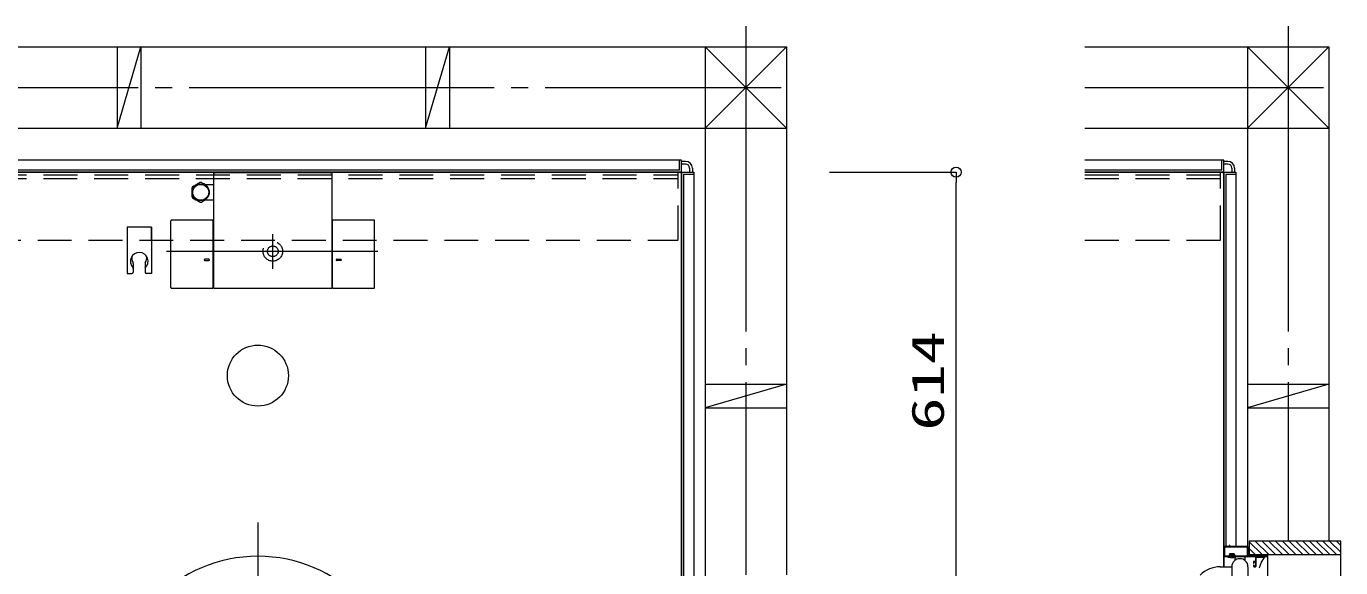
# Model space of a CAD drawing. Units: millimetres on the paper. Extents: x -305 to 305, y -152 to 152.
# Drawn here: x -110 to -32.4, y 61.8 to 93.7 of the extents above; entities that cross this region are included whole.
import ezdxf
from ezdxf.enums import TextEntityAlignment as Align

# ---------------------------------------------------------------- set-up
doc = ezdxf.new("R2010")
doc.units = ezdxf.units.MM
for name, pattern in [('DASHED2', [3, 2, -1]), ('LONG_CHAIN', [21, 18, -1, 1, -1]), ('LONG_DOUBLE_CHAIN', [21.8, 18, -1, 0.6, -0.6, 0.6, -1])]:
    doc.linetypes.add(name, pattern=pattern)
doc.layers.add('0-0_0', color=7, linetype='Continuous', lineweight=9)
doc.layers.add('0-1_VIEW0001', color=7, linetype='Continuous', lineweight=9)
doc.styles.add('ＭＳ ゴシック', font='')
doc.styles.get('ＭＳ ゴシック').set_extended_font_data('MS Gothic')

# ---------------------------------------------------------------- blocks, each defined once
blk = doc.blocks.new('_ORIGIN')
at = {"layer": '0-0_0'}
blk.add_line((0, 0), (-1, 0), dxfattribs=at)
blk.add_circle((0, 0), 0.5, dxfattribs=at)

msp = doc.modelspace()

# ---------------------------------------------------------------- linework, layer by layer
at = {"layer": '0-1_VIEW0001', "linetype": 'LONG_CHAIN'}
for p, q in [((-67.518, 93.714), (-67.518, 61.344)), ((-35.518, 93.714), (-35.518, 63.344)), ((-163.373, 90.105), (-65.431, 90.105)), ((-47.518, 90.105), (-33.431, 90.105)), ((-95.438, 79.395), (-95.438, 81.456)), ((-101.705, 80.439), (-89.229, 80.439)), ((-96.318, 64.443), (-96.318, 41.763))]:
    msp.add_line(p, q, dxfattribs=at)
at = {"layer": '0-1_VIEW0001'}
for p, q in [((-160.918, 92.505), (-65.118, 92.504)), ((-104.619, 92.504), (-104.619, 87.704)), ((-104.618, 87.704), (-103.218, 92.504)), ((-103.219, 92.504), (-103.219, 87.704)), ((-86.419, 92.504), (-86.419, 87.704)), ((-86.418, 87.704), (-85.018, 92.504)), ((-85.019, 92.504), (-85.019, 87.704)), ((-69.918, 92.505), (-65.118, 87.704)), ((-69.918, 92.505), (-69.918, 61.023)), ((-69.918, 87.704), (-65.118, 92.504)), ((-65.118, 92.504), (-65.118, 61.344)), ((-47.518, 92.504), (-33.118, 92.504)), ((-37.918, 92.505), (-33.118, 87.704)), ((-37.918, 92.505), (-37.918, 63.023)), ((-37.918, 87.704), (-33.118, 92.504)), ((-33.118, 92.504), (-33.118, 63.344)), ((-160.919, 87.705), (-65.118, 87.704)), ((-47.518, 87.704), (-33.118, 87.704)), ((-71.318, 85.823), (-121.318, 85.823)), ((-71.438, 85.223), (-71.438, 85.823)), ((-71.318, 85.123), (-71.318, 85.823)), ((-71.078, 85.743), (-71.318, 85.743)), ((-71.078, 85.583), (-71.318, 85.583)), ((-70.838, 85.344), (-70.838, 85.103)), ((-70.678, 85.344), (-70.678, 85.103)), ((-39.318, 85.823), (-47.518, 85.823)), ((-39.438, 85.223), (-39.438, 85.823)), ((-39.318, 85.123), (-39.318, 85.823)), ((-39.078, 85.743), (-39.318, 85.743)), ((-39.078, 85.583), (-39.318, 85.583)), ((-38.838, 85.344), (-38.838, 85.103)), ((-38.678, 85.344), (-38.678, 85.103)), ((-71.338, 85.103), (-121.358, 85.103)), ((-71.438, 85.223), (-121.318, 85.223)), ((-121.318, 85.103), (-71.437, 85.103)), ((-98.938, 85.02), (-98.938, 78.299)), ((-98.901, 85.06), (-98.898, 85.06)), ((-92.032, 85.059), (-98.843, 85.059)), ((-91.978, 85.06), (-91.974, 85.06)), ((-91.938, 78.299), (-91.938, 85.022)), ((-71.318, 85.083), (-71.318, 59.823)), ((-71.318, 59.823), (-71.318, 84.984)), ((-71.298, 85.103), (-70.598, 85.103)), ((-71.198, 84.983), (-70.598, 84.983)), ((-71.198, 84.983), (-71.198, 61.023)), ((-70.598, 85.103), (-70.598, 61.023)), ((-62.578, 85.103), (-55.118, 85.103)), ((-39.438, 85.223), (-47.518, 85.223)), ((-47.518, 85.103), (-39.437, 85.103)), ((-39.338, 85.103), (-47.518, 85.103)), ((-39.318, 85.083), (-39.318, 61.823)), ((-39.318, 61.823), (-39.318, 84.984)), ((-39.298, 85.103), (-38.598, 85.103)), ((-39.198, 84.983), (-38.598, 84.983)), ((-39.198, 84.983), (-39.198, 63.023)), ((-38.598, 85.103), (-38.598, 63.023)), ((-98.938, 84.359), (-99.451, 84.359)), ((-55.118, 61.143), (-55.118, 84.503)), ((-99.449, 83.479), (-98.938, 83.479)), ((-101.45, 78.299), (-101.45, 82.243)), ((-99.01, 82.283), (-101.41, 82.283)), ((-98.97, 82.243), (-98.97, 78.299)), ((-91.906, 78.299), (-91.906, 82.243)), ((-89.466, 82.283), (-91.866, 82.283)), ((-89.426, 78.299), (-89.426, 82.243)), ((-99.21, 79.975), (-99.45, 79.975)), ((-99.45, 79.895), (-99.21, 79.895)), ((-91.666, 79.975), (-91.426, 79.975)), ((-91.426, 79.895), (-91.666, 79.895)), ((-101.41, 78.259), (-99.01, 78.259)), ((-98.898, 78.259), (-91.978, 78.259)), ((-91.866, 78.259), (-89.466, 78.259)), ((-69.918, 72.605), (-65.118, 72.605)), ((-65.117, 72.605), (-69.917, 71.205)), ((-37.918, 72.605), (-33.118, 72.605)), ((-33.117, 72.605), (-37.917, 71.205)), ((-69.918, 71.205), (-65.118, 71.205)), ((-37.918, 71.205), (-33.118, 71.205)), ((-39.318, 62.983), (-39.318, 62.443)), ((-39.282, 62.975), (-39.282, 62.475)), ((-39.01, 63.023), (-39.278, 63.023)), ((-37.926, 62.987), (-39.27, 62.987)), ((-38.998, 63.075), (-38.998, 63.035)), ((-38.974, 63.083), (-38.99, 63.083)), ((-38.966, 63.035), (-38.966, 63.075)), ((-37.918, 63.023), (-38.954, 63.023)), ((-37.914, 62.475), (-37.914, 62.975)), ((-37.878, 62.475), (-37.878, 62.983)), ((-37.818, 63.344), (-37.818, 62.543)), ((-32.418, 63.344), (-37.818, 63.344)), ((-37.058, 62.544), (-37.818, 63.303)), ((-37.458, 62.544), (-37.818, 62.903)), ((-36.658, 62.544), (-37.458, 63.344)), ((-36.258, 62.544), (-37.058, 63.343)), ((-35.858, 62.544), (-36.658, 63.344)), ((-35.458, 62.544), (-36.258, 63.344)), ((-35.058, 62.544), (-35.858, 63.343)), ((-34.658, 62.544), (-35.458, 63.344)), ((-34.258, 62.544), (-35.058, 63.343)), ((-33.858, 62.544), (-34.658, 63.343)), ((-33.458, 62.544), (-34.258, 63.344)), ((-33.062, 62.544), (-33.862, 63.343)), ((-32.666, 62.544), (-33.466, 63.343)), ((-32.418, 62.691), (-33.07, 63.344)), ((-32.418, 63.087), (-32.674, 63.344)), ((-32.418, 30.864), (-32.418, 63.344)), ((-39.298, 62.423), (-37.462, 62.423)), ((-39.27, 62.463), (-37.926, 62.463)), ((-39.078, 62.423), (-39.078, 62.407)), ((-38.978, 62.543), (-39.025, 62.48)), ((-39.012, 62.435), (-39.012, 62.451)), ((-38.698, 62.583), (-38.978, 62.583)), ((-38.978, 62.583), (-38.978, 62.543)), ((-38.978, 62.543), (-38.698, 62.543)), ((-38.67, 62.363), (-38.67, 62.198)), ((-38.664, 62.435), (-38.664, 62.451)), ((-38.11, 62.403), (-38.63, 62.403)), ((-38.598, 62.423), (-38.598, 62.407)), ((-38.07, 62.363), (-38.07, 62.198)), ((-36.77, 62.463), (-37.866, 62.463)), ((-37.818, 62.544), (-32.418, 62.544)), ((-37.57, 62.103), (-37.57, 62.059)), ((-37.462, 62.143), (-37.53, 62.143)), ((-37.53, 62.059), (-37.53, 62.095)), ((-37.518, 62.107), (-37.462, 62.107)), ((-37.45, 62.411), (-37.45, 62.155)), ((-37.45, 62.095), (-37.45, 61.879)), ((-37.41, 61.863), (-37.41, 62.411)), ((-37.41, 62.383), (-36.92, 62.383)), ((-37.398, 62.423), (-36.73, 62.423)), ((-36.92, 62.383), (-36.918, 62.383)), ((-36.758, 62.531), (-36.758, 62.475)), ((-36.73, 62.543), (-36.746, 62.543)), ((-36.718, 62.435), (-36.718, 62.531)), ((-39.532, 61.823), (-38.85, 61.823)), ((-38.85, 61.823), (-38.85, 61.035)), ((-37.89, 61.823), (-37.89, 49.373)), ((-37.57, 61.915), (-37.57, 61.863)), ((-37.558, 62.047), (-37.542, 62.047)), ((-37.542, 61.927), (-37.558, 61.927)), ((-37.53, 61.879), (-37.53, 61.915)), ((-37.53, 61.823), (-37.45, 61.823)), ((-37.462, 61.867), (-37.518, 61.867)), ((-37.215, 61.79), (-37.216, 61.79))]:
    msp.add_line(p, q, dxfattribs=at)
at = {"layer": '0-1_VIEW0001', "color": 6, "linetype": 'DASHED2'}
for p, q in [((-121.358, 85.103), (-71.518, 85.103)), ((-120.968, 84.943), (-71.518, 84.943)), ((-71.518, 81.143), (-71.518, 85.103)), ((-47.518, 85.103), (-39.518, 85.103)), ((-47.518, 84.943), (-39.518, 84.943)), ((-39.518, 81.143), (-39.518, 85.103)), ((-121.312, 81.103), (-71.518, 81.103)), ((-47.518, 81.103), (-39.518, 81.103))]:
    msp.add_line(p, q, dxfattribs=at)
at = {"layer": '0-1_VIEW0001', "color": 2}
for p, q in [((-104.038, 81.863), (-104.038, 79.12)), ((-102.598, 81.863), (-104.038, 81.863)), ((-102.598, 81.863), (-102.598, 79.12)), ((-102.598, 81.863), (-102.598, 79.12)), ((-102.598, 81.103), (-102.598, 81.823)), ((-104.038, 79.12), (-103.748, 79.12)), ((-104.038, 79.12), (-103.748, 79.12)), ((-103.668, 79.726), (-103.668, 79.2)), ((-103.668, 79.726), (-103.668, 79.2)), ((-102.968, 79.726), (-102.968, 79.2)), ((-102.968, 79.726), (-102.968, 79.2)), ((-102.598, 79.12), (-102.888, 79.12)), ((-102.598, 79.12), (-102.888, 79.12))]:
    msp.add_line(p, q, dxfattribs=at)
at = {"layer": '0-1_VIEW0001', "color": 6, "linetype": 'DASHED2'}
for points in [[(-120.972, 84.743), (-71.518, 84.743), (-71.518, 84.943)], [(-47.518, 84.743), (-39.518, 84.743), (-39.518, 84.943)]]:
    msp.add_lwpolyline(points, dxfattribs=at)
at = {"layer": '0-1_VIEW0001'}
for points in [[(-98.901, 85.06), (-98.904, 85.06), (-98.907, 85.059), (-98.91, 85.058), (-98.913, 85.057), (-98.916, 85.056), (-98.918, 85.055), (-98.921, 85.053), (-98.923, 85.051), (-98.925, 85.049), (-98.927, 85.047), (-98.928, 85.046), (-98.929, 85.045), (-98.93, 85.044), (-98.931, 85.043), (-98.932, 85.041), (-98.932, 85.04), (-98.933, 85.039), (-98.934, 85.038), (-98.934, 85.036), (-98.935, 85.035), (-98.935, 85.033), (-98.936, 85.032), (-98.936, 85.031), (-98.937, 85.029), (-98.937, 85.028), (-98.937, 85.026), (-98.937, 85.025), (-98.938, 85.023), (-98.938, 85.022), (-98.938, 85.02)], [(-98.898, 85.06), (-98.843, 85.06), (-98.843, 85.059)], [(-92.032, 85.059), (-92.032, 85.06), (-91.978, 85.06)], [(-91.938, 85.02), (-91.938, 85.023), (-91.938, 85.026), (-91.939, 85.029), (-91.939, 85.032), (-91.94, 85.035), (-91.942, 85.038), (-91.943, 85.04), (-91.944, 85.043), (-91.946, 85.045), (-91.948, 85.047), (-91.949, 85.048), (-91.95, 85.049), (-91.951, 85.05), (-91.952, 85.051), (-91.953, 85.052), (-91.955, 85.053), (-91.956, 85.054), (-91.957, 85.055), (-91.958, 85.055), (-91.96, 85.056), (-91.961, 85.057), (-91.962, 85.057), (-91.964, 85.058), (-91.965, 85.058), (-91.967, 85.059), (-91.968, 85.059), (-91.969, 85.06), (-91.971, 85.06), (-91.972, 85.06), (-91.974, 85.06)], [(-100.21, 84.176), (-100.21, 84.115), (-100.21, 84.016), (-100.21, 83.914), (-100.21, 83.809), (-100.21, 83.707), (-100.21, 83.662)], [(-99.727, 84.498), (-99.823, 84.442), (-99.928, 84.382), (-100.022, 84.328), (-100.117, 84.273), (-100.172, 84.241)], [(-99.412, 84.359), (-99.502, 84.411), (-99.597, 84.466), (-99.652, 84.498)], [(-100.172, 83.597), (-100.076, 83.542), (-99.972, 83.482), (-99.878, 83.427), (-99.782, 83.372), (-99.727, 83.34)], [(-99.652, 83.34), (-99.556, 83.396), (-99.452, 83.456), (-99.412, 83.479)], [(-39.278, 63.023), (-39.306, 63.011), (-39.318, 62.983)], [(-39.27, 62.987), (-39.278, 62.984), (-39.282, 62.975)], [(-38.998, 63.035), (-39.001, 63.027), (-39.01, 63.023)], [(-38.99, 63.083), (-38.995, 63.081), (-38.998, 63.075)], [(-38.966, 63.075), (-38.968, 63.081), (-38.974, 63.083)], [(-38.954, 63.023), (-38.962, 63.027), (-38.966, 63.035)], [(-37.914, 62.975), (-37.917, 62.984), (-37.926, 62.987)], [(-37.878, 62.983), (-37.889, 63.011), (-37.918, 63.023)], [(-39.318, 62.443), (-39.312, 62.429), (-39.298, 62.423)], [(-36.718, 31.803), (-36.718, 62.403), (-39.318, 62.403), (-39.318, 61.823)], [(-39.282, 62.475), (-39.278, 62.467), (-39.27, 62.463)], [(-38.698, 62.583), (-38.698, 62.543), (-38.65, 62.48)], [(-37.926, 62.463), (-37.917, 62.467), (-37.914, 62.475)], [(-37.866, 62.463), (-37.874, 62.467), (-37.878, 62.475)], [(-37.53, 62.143), (-37.558, 62.131), (-37.57, 62.103)], [(-37.57, 62.059), (-37.566, 62.051), (-37.558, 62.047)], [(-37.542, 62.047), (-37.533, 62.051), (-37.53, 62.059)], [(-37.53, 62.095), (-37.526, 62.104), (-37.518, 62.107)], [(-37.462, 62.423), (-37.453, 62.42), (-37.45, 62.411)], [(-37.45, 62.155), (-37.453, 62.147), (-37.462, 62.143)], [(-37.462, 62.107), (-37.453, 62.104), (-37.45, 62.095)], [(-37.41, 62.411), (-37.406, 62.42), (-37.398, 62.423)], [(-37.216, 61.79), (-37.095, 62.095), (-36.92, 62.364)], [(-36.92, 62.364), (-36.919, 62.364), (-36.918, 62.365), (-36.912, 62.371), (-36.911, 62.375), (-36.911, 62.378), (-36.911, 62.38), (-36.913, 62.381), (-36.915, 62.382), (-36.918, 62.383)], [(-36.758, 62.475), (-36.761, 62.467), (-36.77, 62.463)], [(-36.746, 62.543), (-36.754, 62.54), (-36.758, 62.531)], [(-36.718, 62.531), (-36.721, 62.54), (-36.73, 62.543)], [(-36.73, 62.423), (-36.721, 62.427), (-36.718, 62.435)], [(-37.558, 61.927), (-37.566, 61.924), (-37.57, 61.915)], [(-37.57, 61.863), (-37.558, 61.835), (-37.53, 61.823)], [(-37.53, 61.915), (-37.533, 61.924), (-37.542, 61.927)], [(-37.518, 61.867), (-37.526, 61.871), (-37.53, 61.879)], [(-37.45, 61.879), (-37.453, 61.871), (-37.462, 61.867)], [(-37.45, 61.823), (-37.421, 61.835), (-37.41, 61.863)], [(-37.216, 61.79), (-37.218, 61.783), (-37.224, 61.77)]]:
    msp.add_lwpolyline(points, dxfattribs=at)
for radius in [0.5, 0.469]:
    msp.add_circle((-99.69, 83.919), radius, dxfattribs=at)
at = {"layer": '0-1_VIEW0001', "linetype": 'DASHED2'}
for radius in [0.58, 0.316]:
    msp.add_circle((-95.438, 80.439), radius, dxfattribs=at)
at = {"layer": '0-1_VIEW0001', "linetype": 'LONG_DOUBLE_CHAIN'}
msp.add_circle((-96.318, 73.103), 1.8, dxfattribs=at)
at = {"layer": '0-1_VIEW0001'}
for centre, radius, start, end in [((-71.078, 85.343), 0.4, 0, 90), ((-71.078, 85.343), 0.24, 0, 90), ((-39.078, 85.343), 0.4, 0, 90), ((-39.078, 85.343), 0.24, 0, 90), ((-71.438, 84.983), 0.12, 0, 90), ((-71.338, 85.123), 0.02, 270, 0), ((-71.298, 85.083), 0.02, 90, 180), ((-39.438, 84.983), 0.12, 0, 90), ((-39.338, 85.123), 0.02, 270, 0), ((-39.298, 85.083), 0.02, 90, 180), ((-99.69, 83.919), 0.58, 146.29156, 153.70844), ((-99.69, 83.919), 0.58, 86.29156, 93.70844), ((-99.69, 83.919), 0.58, 206.29156, 213.70844), ((-99.69, 83.919), 0.58, 266.29156, 273.70844), ((-101.41, 82.243), 0.04, 90, 180), ((-99.01, 82.243), 0.04, 0, 90), ((-91.866, 82.243), 0.04, 90, 180), ((-89.466, 82.243), 0.04, 359.99997, 90), ((-99.45, 79.935), 0.04, 90, 270), ((-99.21, 79.935), 0.04, 270, 90), ((-91.666, 79.935), 0.04, 90, 270), ((-91.426, 79.935), 0.04, 270, 90), ((-101.41, 78.299), 0.04, 180, 270), ((-99.01, 78.299), 0.04, 270, 0), ((-98.898, 78.299), 0.04, 180, 270), ((-91.978, 78.299), 0.04, 270, 0), ((-91.866, 78.299), 0.04, 180, 270), ((-89.466, 78.299), 0.04, 270, 359.99997), ((-39.058, 62.407), 0.02, 180, 257.57603), ((-38.838, 63.406), 1.043, 257.57603, 282.42397), ((-39.016, 62.473), 0.012, 142.83915, 250.52878), ((-39.024, 62.435), 0.012, 270, 0), ((-39.024, 62.451), 0.012, 0, 70.52878), ((-38.37, 61.823), 0.48, 0, 180), ((-38.63, 62.363), 0.04, 90, 180), ((-38.652, 62.451), 0.012, 109.47122, 180), ((-38.652, 62.435), 0.012, 180, 270), ((-38.66, 62.473), 0.012, 289.47122, 37.16085), ((-38.618, 62.407), 0.02, 282.42397, 0), ((-38.11, 62.363), 0.04, 0, 90), ((-39.532, 60.183), 1.64, 90, 135.77987)]:
    msp.add_arc(centre, radius, start, end, dxfattribs=at)
at = {"layer": '0-1_VIEW0001', "color": 2}
for centre, radius, start, end in [((-103.318, 79.851), 0.525, 311.82568, 224.68947), ((-103.318, 79.851), 0.525, 311.82568, 224.68947), ((-103.318, 80.021), 0.442, 159.99068, 214.49119), ((-103.318, 80.021), 0.442, 159.99068, 214.49119), ((-103.318, 80.021), 0.442, 322.40809, 20.00765), ((-103.318, 80.021), 0.442, 322.40809, 20.00765), ((-103.748, 79.2), 0.08, 270, 0), ((-103.748, 79.2), 0.08, 270, 0), ((-103.748, 79.426), 0.08, 0, 44.68947), ((-103.748, 79.426), 0.08, 0, 44.68947), ((-103.748, 79.726), 0.08, 0, 34.49119), ((-103.748, 79.726), 0.08, 0, 34.49119), ((-102.888, 79.726), 0.08, 145.50881, 180), ((-102.888, 79.726), 0.08, 145.50881, 180), ((-102.888, 79.426), 0.08, 135.31053, 180), ((-102.888, 79.426), 0.08, 135.31053, 180), ((-102.888, 79.2), 0.08, 180, 270), ((-102.888, 79.2), 0.08, 180, 270)]:
    msp.add_arc(centre, radius, start, end, dxfattribs=at)
at = {"layer": '0-1_VIEW0001', "linetype": 'LONG_DOUBLE_CHAIN'}
msp.add_arc((-96.318, 53.903), 8.54, 0.00002, 179.99996, dxfattribs=at)

# ---------------------------------------------------------------- block references
at = {"layer": '0-1_VIEW0001', "xscale": 0.6, "yscale": 0.6, "rotation": 90}
msp.add_blockref('_ORIGIN', (-55.118, 85.103), dxfattribs=at)

# ---------------------------------------------------------------- texts
at = {"layer": '0-1_VIEW0001', "style": 'ＭＳ ゴシック', "width": 1.5}
msp.add_text('614', height=1.921, rotation=90, dxfattribs=at).set_placement((-55.257, 69.852), align=Align.BOTTOM_LEFT)

doc.saveas('drawing.dxf')
